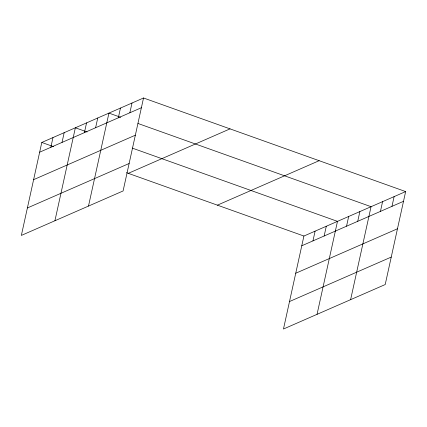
<?xml version="1.0" encoding="UTF-8"?>
<svg xmlns="http://www.w3.org/2000/svg" width="427" height="427" viewBox="0 0 427 427"><rect width="100%" height="100%" fill="white"/><g stroke="black" fill="none" stroke-linecap="round" stroke-linejoin="round"><path stroke-width="0.64" d="M143.531 97.986L41.793 142.458L21.35 235.426L123.088 190.96L143.531 97.986L405.65 191.574L385.207 284.542L283.469 329.014L303.912 236.04L405.65 191.574M50.84 147.304L52.98 137.563M62.032 142.415L64.173 132.674M54.923 220.754L75.365 127.785L87.103 131.975M84.413 132.632L86.558 122.891M95.605 127.737L97.746 118.001M88.496 206.081L108.938 113.107L120.681 117.297M118.327 117.809L120.467 108.068M129.856 112.765L132.002 103.03M312.959 240.892L315.099 231.151M324.152 235.998L326.292 226.257M317.042 314.336L337.485 221.367L132.21 148.078M346.532 226.214L348.678 216.473M357.725 221.325L359.865 211.584M350.615 299.663L371.058 206.689L137.98 123.472M380.446 211.392L382.587 201.651M391.975 206.353L394.121 196.612M39.647 152.199L141.39 107.727M33.61 179.666L135.348 135.194M27.387 207.965L129.13 163.493M128.292 173.341L230.03 128.869M217.412 205.157L319.15 160.691M301.766 245.781L403.51 201.309M295.73 273.248L397.468 228.776M289.506 301.547L391.249 257.075M41.793 142.458L53.53 146.648M126.435 172.679L303.912 236.04"/></g></svg>
